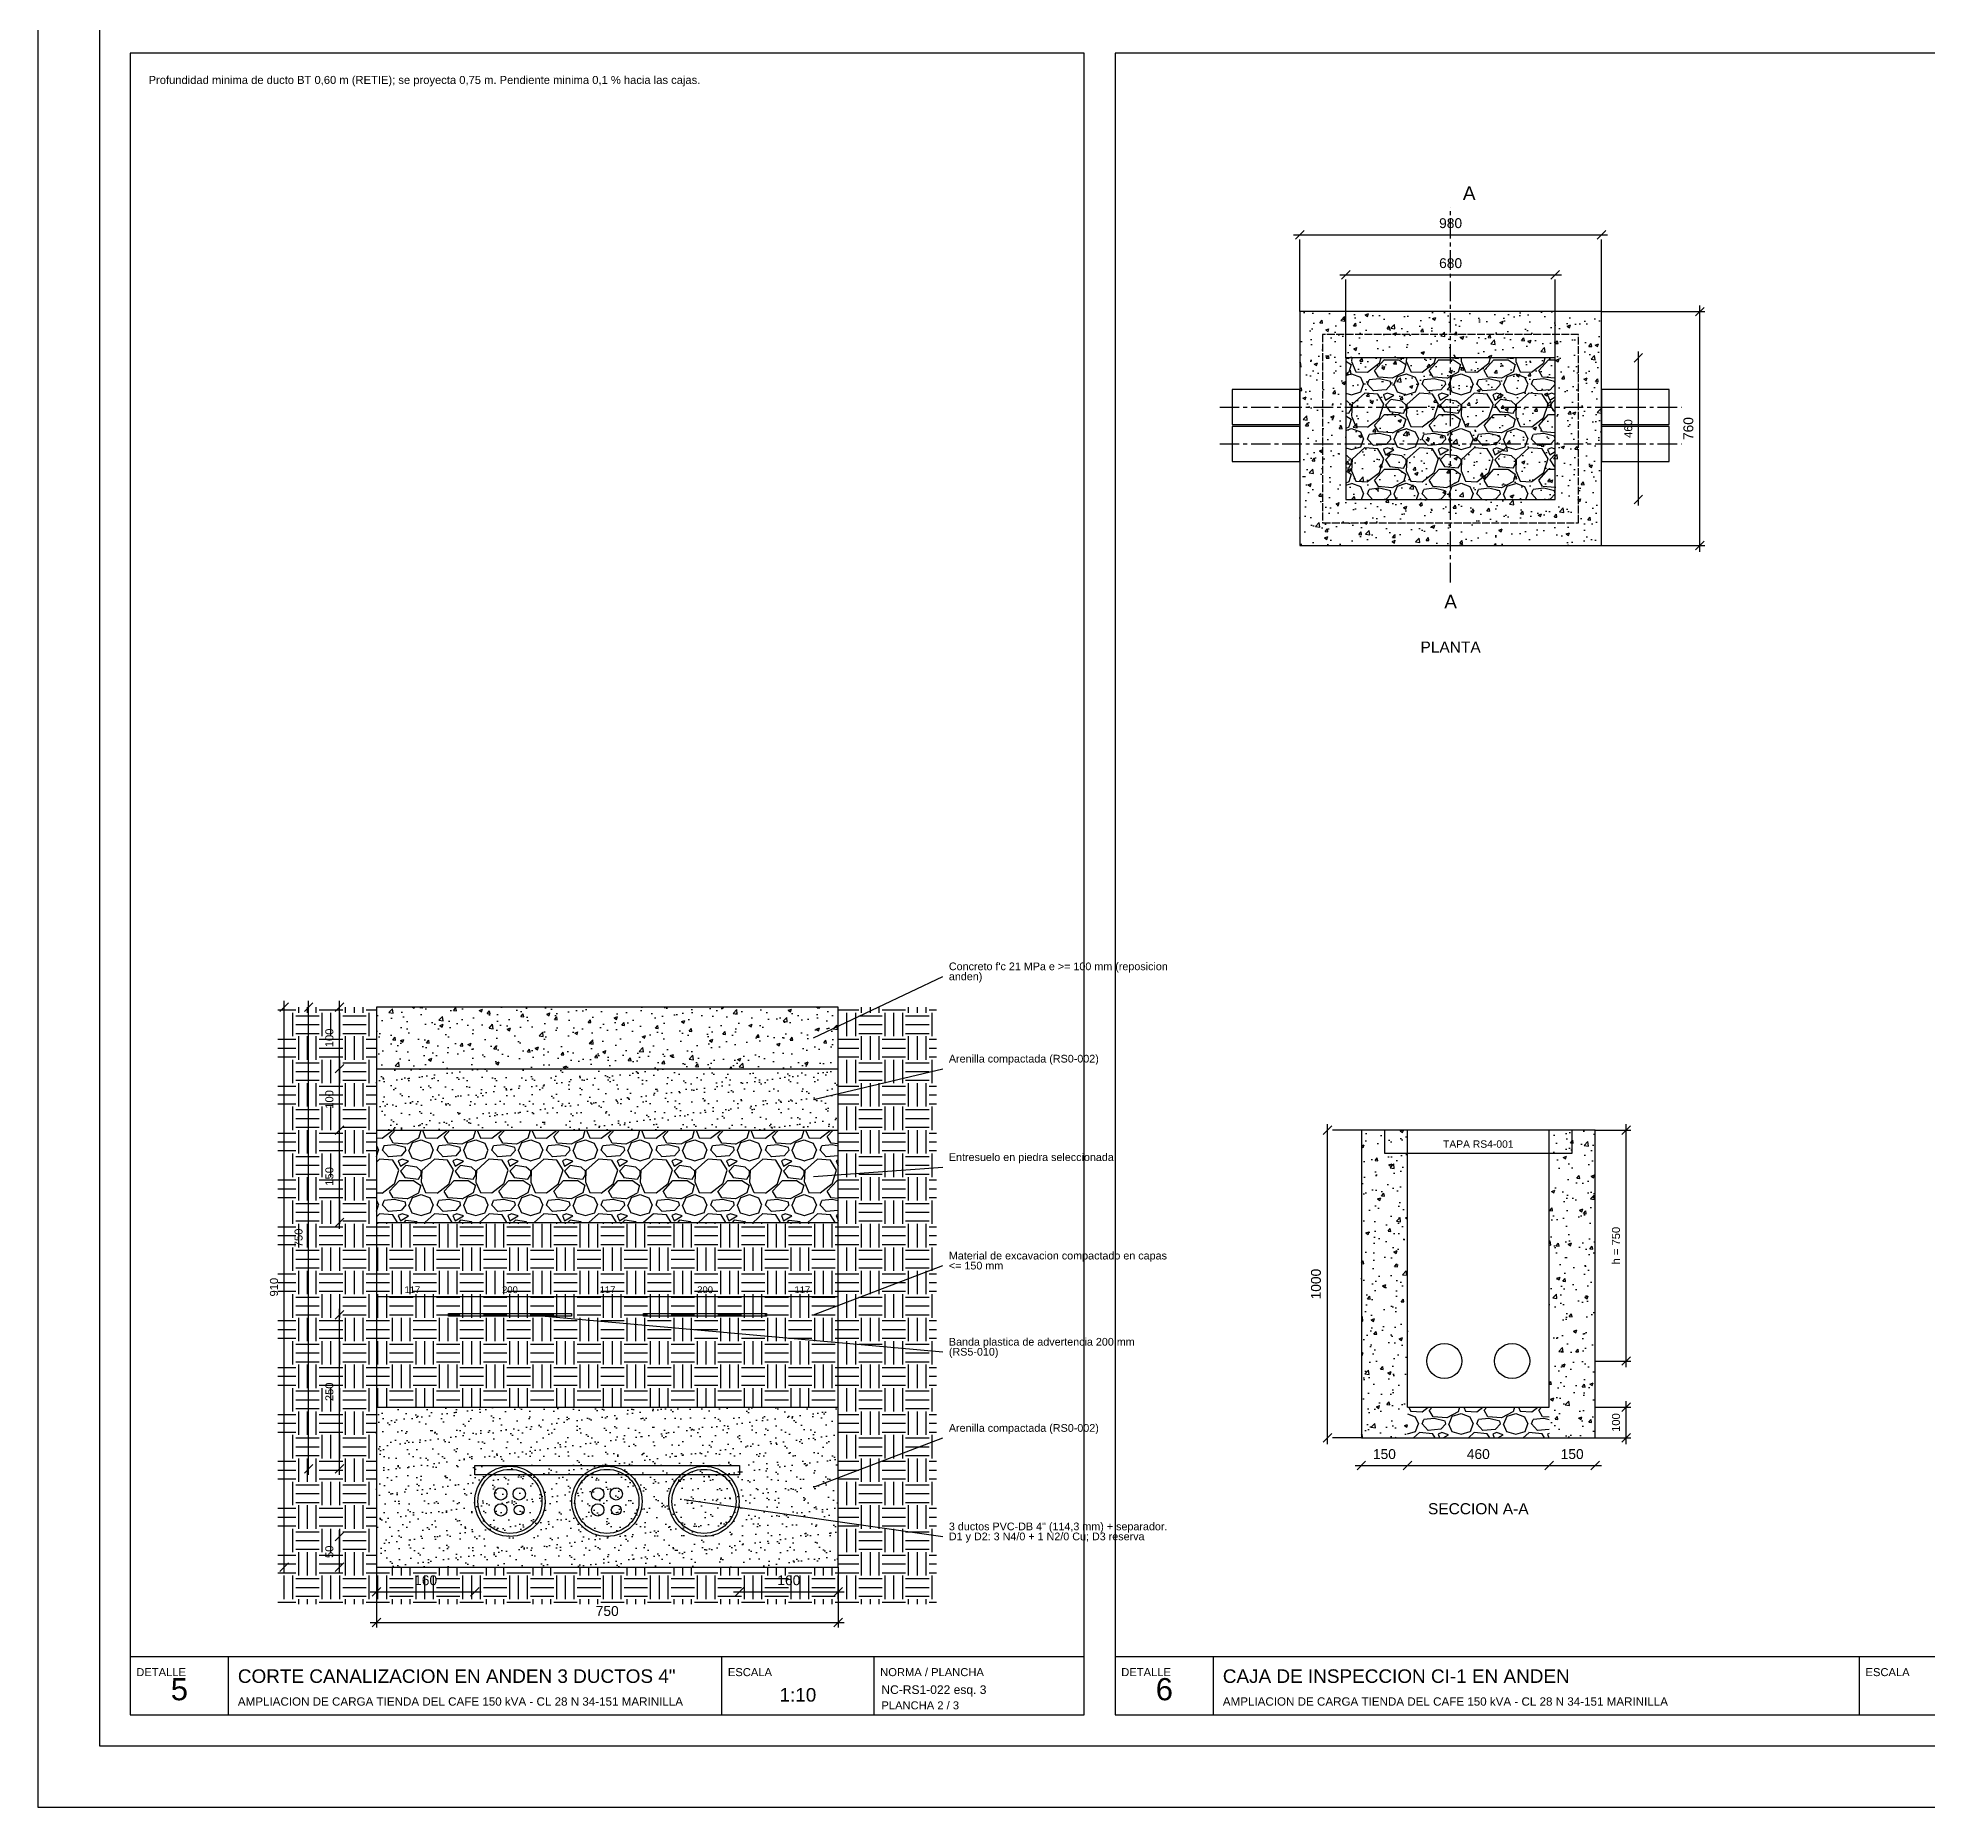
# Paper-space layout 'PLANCHA 2' of a CAD drawing. Header units: metres, sheet in millimetres. Extents: x 0 to 841, y 0 to 594.
# Drawn here: x 0 to 306.9, y 0 to 287.5 of the extents above; entities that cross this region are included whole.
import ezdxf
from ezdxf.enums import TextEntityAlignment as Align

# ---------------------------------------------------------------- set-up
doc = ezdxf.new("R2010")
doc.units = ezdxf.units.M
doc.linetypes.add('CENTER', pattern=[5.08, 3.175, -0.635, 0.635, -0.635])
doc.linetypes.add('DASHED', pattern=[1.524, 1.27, -0.254])
for name, color, linetype in [('COTAS', 7, 'CONTINUOUS'), ('DET_CONTORNO', 7, 'CONTINUOUS'), ('DET_FINO', 7, 'CONTINUOUS'), ('DET_HATCH', 8, 'CONTINUOUS'), ('DET_OCULTO', 8, 'DASHED'), ('EJES', 8, 'CENTER'), ('MARCO', 7, 'CONTINUOUS'), ('RETIRO', 1, 'CONTINUOUS'), ('TEXTO', 7, 'CONTINUOUS'), ('TITULOS', 5, 'CONTINUOUS')]:
    doc.layers.add(name, color=color, linetype=linetype)
doc.styles.add('ARIAL', font='arial.ttf')

psp = doc.layouts.new('PLANCHA 2')

# ---------------------------------------------------------------- hatches: boundary and pattern name
at = {"layer": 'DET_HATCH'}
h = psp.add_hatch(dxfattribs=at)
h.set_pattern_fill('AR-CONC', scale=0.03)
h.paths.add_polyline_path([(205, 205), (254, 205), (254, 243), (205, 243)])
h = psp.add_hatch(dxfattribs=at)
h.set_pattern_fill('GRAVEL', scale=0.35)
h.paths.add_polyline_path([(212.5, 212.5), (246.5, 212.5), (246.5, 235.5), (212.5, 235.5)])
h = psp.add_hatch(dxfattribs=at)
h.set_pattern_fill('EARTH', scale=0.6)
h.paths.add_polyline_path([(39, 130), (55, 130), (55, 33), (39, 33)])
h = psp.add_hatch(dxfattribs=at)
h.set_pattern_fill('AR-CONC', scale=0.03)
h.paths.add_polyline_path([(55, 130), (130, 130), (130, 120), (55, 120)])
h = psp.add_hatch(dxfattribs=at)
h.set_pattern_fill('EARTH', scale=0.6)
h.paths.add_polyline_path([(130, 130), (146, 130), (146, 33), (130, 33)])
h = psp.add_hatch(dxfattribs=at)
h.set_pattern_fill('AR-SAND', scale=0.06)
h.paths.add_polyline_path([(55, 120), (130, 120), (130, 110), (55, 110)])
h = psp.add_hatch(dxfattribs=at)
h.set_pattern_fill('GRAVEL', scale=0.35)
h.paths.add_polyline_path([(55, 110), (130, 110), (130, 95), (55, 95)])
h = psp.add_hatch(dxfattribs=at)
h.set_pattern_fill('AR-CONC', scale=0.03)
h.paths.add_polyline_path([(215, 60), (222.5, 60), (222.5, 110), (215, 110)])
h = psp.add_hatch(dxfattribs=at)
h.set_pattern_fill('AR-CONC', scale=0.03)
h.paths.add_polyline_path([(245.5, 60), (253, 60), (253, 110), (245.5, 110)])
h = psp.add_hatch(dxfattribs=at)
h.set_pattern_fill('EARTH', scale=0.6)
h.paths.add_polyline_path([(55, 95), (130, 95), (130, 65), (55, 65)])
h = psp.add_hatch(dxfattribs=at)
h.set_pattern_fill('AR-SAND', scale=0.06)
h.paths.add_polyline_path([(55, 65), (130, 65), (130, 39), (55, 39)])
h = psp.add_hatch(dxfattribs=at)
h.set_pattern_fill('GRAVEL', scale=0.35)
h.paths.add_polyline_path([(222.5, 60), (245.5, 60), (245.5, 65), (222.5, 65)])
h = psp.add_hatch(dxfattribs=at)
h.set_pattern_fill('EARTH', scale=0.6)
h.paths.add_polyline_path([(39, 39), (146, 39), (146, 33), (39, 33)])

# ---------------------------------------------------------------- linework, layer by layer
at = {"layer": 'COTAS'}
for p, q in [((204, 255.5), (255, 255.5)), ((204.3, 254.8), (205.7, 256.2)), ((253.3, 254.8), (254.7, 256.2)), ((205, 243), (205, 254.7)), ((254, 243), (254, 254.7)), ((211.5, 249), (247.5, 249)), ((211.8, 248.3), (213.2, 249.7)), ((245.8, 248.3), (247.2, 249.7)), ((212.5, 235.5), (212.5, 248.2)), ((246.5, 235.5), (246.5, 248.2)), ((254, 243), (270.8, 243)), ((269.3, 242.3), (270.7, 243.7)), ((270, 204), (270, 244)), ((260, 211.5), (260, 236.5)), ((259.3, 234.8), (260.7, 236.2)), ((259.3, 211.8), (260.7, 213.2)), ((269.3, 204.3), (270.7, 205.7)), ((254, 205), (270.8, 205)), ((126, 125), (147, 135)), ((39.3, 129.3), (40.7, 130.7)), ((40, 38), (40, 131)), ((43.3, 129.3), (44.7, 130.7)), ((44, 54), (44, 131)), ((48.3, 129.3), (49.7, 130.7)), ((49, 119), (49, 131)), ((48.3, 119.3), (49.7, 120.7)), ((48.3, 119.3), (49.7, 120.7)), ((49, 109), (49, 121)), ((126, 115), (147, 120)), ((48.3, 109.3), (49.7, 110.7)), ((48.3, 109.3), (49.7, 110.7)), ((49, 94), (49, 111)), ((208.8, 109.3), (210.2, 110.7)), ((209.5, 59), (209.5, 111)), ((257.3, 109.3), (258.7, 110.7)), ((258, 71.5), (258, 111)), ((215, 110), (210.3, 110)), ((253, 110), (258.8, 110)), ((126, 102.5), (147, 104)), ((48.3, 94.3), (49.7, 95.7)), ((126, 80), (147, 88)), ((55, 83), (66.7, 83)), ((66.7, 83), (86.7, 83)), ((86.7, 83), (98.4, 83)), ((98.4, 83), (118.4, 83)), ((118.4, 83), (130, 83)), ((48.3, 79.3), (49.7, 80.7)), ((49, 54), (49, 81)), ((80, 80), (147, 74)), ((253, 72.5), (258.8, 72.5)), ((257.3, 71.8), (258.7, 73.2)), ((253, 65), (258.8, 65)), ((257.3, 64.3), (258.7, 65.7)), ((258, 59), (258, 66)), ((126, 52), (147, 60)), ((208.8, 59.3), (210.2, 60.7)), ((215, 60), (210.3, 60)), ((253, 60), (258.8, 60)), ((257.3, 59.3), (258.7, 60.7)), ((43.3, 54.3), (44.7, 55.7)), ((48.3, 54.3), (49.7, 55.7)), ((214, 55.5), (223.5, 55.5)), ((214.3, 54.8), (215.7, 56.2)), ((221.5, 55.5), (246.5, 55.5)), ((221.8, 54.8), (223.2, 56.2)), ((221.8, 54.8), (223.2, 56.2)), ((244.5, 55.5), (254, 55.5)), ((244.8, 54.8), (246.2, 56.2)), ((244.8, 54.8), (246.2, 56.2)), ((252.3, 54.8), (253.7, 56.2)), ((105, 50), (147, 44)), ((48.3, 43.3), (49.7, 44.7)), ((49, 38), (49, 45)), ((39.3, 38.3), (40.7, 39.7)), ((48.3, 38.3), (49.7, 39.7)), ((55, 39), (55, 29.2)), ((130, 39), (130, 29.2)), ((54, 35), (72, 35)), ((54.3, 34.3), (55.7, 35.7)), ((70.3, 34.3), (71.7, 35.7)), ((113, 35), (131, 35)), ((113.3, 34.3), (114.7, 35.7)), ((129.3, 34.3), (130.7, 35.7)), ((54.3, 29.3), (55.7, 30.7)), ((129.3, 29.3), (130.7, 30.7)), ((54, 30), (131, 30))]:
    psp.add_line(p, q, dxfattribs=at)
at = {"layer": 'DET_CONTORNO'}
for points in [[(205, 205), (254, 205), (254, 243), (205, 243)], [(194, 224.65), (205, 224.65), (205, 230.35), (194, 230.35)], [(254, 224.65), (265, 224.65), (265, 230.35), (254, 230.35)], [(194, 218.65), (205, 218.65), (205, 224.35), (194, 224.35)], [(254, 218.65), (265, 218.65), (265, 224.35), (254, 224.35)], [(55, 39), (130, 39), (130, 130), (55, 130)], [(215, 60), (253, 60), (253, 110), (215, 110)], [(218.75, 106.25), (249.25, 106.25), (249.25, 110), (218.75, 110)], [(71, 55.5), (114, 55.5), (114, 54), (71, 54)]]:
    psp.add_lwpolyline(points, close=True, dxfattribs=at)
for centre, radius in [((228.5, 72.5), 2.85), ((239.5, 72.5), 2.85), ((76.7, 49.7), 5.715), ((92.46, 49.7), 5.715), ((108.22, 49.7), 5.715)]:
    psp.add_circle(centre, radius, dxfattribs=at)
at = {"layer": 'DET_FINO'}
for p, q in [((55, 120), (130, 120)), ((55, 110), (130, 110)), ((222.5, 65), (222.5, 110)), ((245.5, 65), (245.5, 110)), ((55, 95), (130, 95)), ((55, 65), (130, 65)), ((222.5, 65), (245.5, 65)), ((55, 39), (130, 39))]:
    psp.add_line(p, q, dxfattribs=at)
psp.add_lwpolyline([(212.5, 212.5), (246.5, 212.5), (246.5, 235.5), (212.5, 235.5)], close=True, dxfattribs=at)
for centre, radius in [((76.7, 49.7), 5.2), ((92.46, 49.7), 5.2), ((108.22, 49.7), 5.2), ((75.2, 50.9), 1), ((75.2, 48.3), 1), ((78.2, 50.9), 1), ((90.96, 50.9), 1), ((90.96, 48.3), 1), ((93.96, 50.9), 1), ((78.2, 48.3), 0.8), ((93.96, 48.3), 0.8)]:
    psp.add_circle(centre, radius, dxfattribs=at)
at = {"layer": 'DET_OCULTO'}
psp.add_lwpolyline([(208.7, 208.7), (250.3, 208.7), (250.3, 239.3), (208.7, 239.3)], close=True, dxfattribs=at)
at = {"layer": 'EJES'}
for p, q in [((229.5, 199), (229.5, 260)), ((192, 227.5), (267, 227.5)), ((192, 221.5), (267, 221.5))]:
    psp.add_line(p, q, dxfattribs=at)
at = {"layer": 'MARCO'}
for p, q in [((15, 24.5), (170, 24.5)), ((31, 15), (31, 24.5)), ((111.1, 15), (111.1, 24.5)), ((135.838, 15), (135.838, 24.5)), ((175, 24.5), (370, 24.5)), ((191, 15), (191, 24.5)), ((295.9, 15), (295.9, 24.5))]:
    psp.add_line(p, q, dxfattribs=at)
for points in [[(0, 0), (841, 0), (841, 594), (0, 594)], [(10, 10), (831, 10), (831, 584), (10, 584)], [(15, 15), (170, 15), (170, 285), (15, 285)], [(175, 15), (370, 15), (370, 285), (175, 285)]]:
    psp.add_lwpolyline(points, close=True, dxfattribs=at)
at = {"layer": 'RETIRO'}
for points in [[(66.7, 80.2), (86.7, 80.2), (86.7, 79.8), (66.7, 79.8)], [(98.4, 80.2), (118.4, 80.2), (118.4, 79.8), (98.4, 79.8)]]:
    psp.add_lwpolyline(points, close=True, dxfattribs=at)

# ---------------------------------------------------------------- texts
at = {"layer": 'COTAS', "style": 'ARIAL'}
for s, height, p in [('980', 1.6, (229.5, 256.1)), ('680', 1.6, (229.5, 249.6)), ('117', 1.1, (60.85, 83.2)), ('200', 1.1, (76.7, 83.2)), ('117', 1.1, (92.55, 83.2)), ('200', 1.1, (108.4, 83.2)), ('117', 1.1, (124.2, 83.2)), ('150', 1.6, (218.75, 56.1)), ('460', 1.6, (234, 56.1)), ('150', 1.6, (249.25, 56.1)), ('160', 1.6, (63, 35.6)), ('160', 1.6, (122, 35.6)), ('750', 1.6, (92.5, 30.6))]:
    psp.add_text(s, height=height, dxfattribs=at).set_placement(p, align=Align.BOTTOM_CENTER)
for s, height, p in [('460', 1.3, (259.4, 224)), ('760', 1.6, (269.4, 224)), ('100', 1.3, (48.4, 125)), ('100', 1.3, (48.4, 115)), ('150', 1.3, (48.4, 102.5)), ('750', 1.3, (43.4, 92.5)), ('h = 750', 1.3, (257.4, 91.25)), ('910', 1.3, (39.4, 84.5)), ('1000', 1.6, (208.9, 85)), ('250', 1.3, (48.4, 67.5)), ('100', 1.3, (257.4, 62.5)), ('50', 1.3, (48.4, 41.5))]:
    psp.add_text(s, height=height, rotation=90, dxfattribs=at).set_placement(p, align=Align.BOTTOM_CENTER)
at = {"layer": 'TEXTO', "style": 'ARIAL'}
for s, height, p in [('Profundidad minima de ducto BT 0,60 m (RETIE); se proyecta 0,75 m. Pendiente minima 0,1 % hacia las cajas.', 1.3, (18, 280)), ('anden)', 1.25, (148, 134.375)), ("Concreto f'c 21 MPa e >= 100 mm (reposicion", 1.25, (148, 136)), ('Arenilla compactada (RS0-002)', 1.25, (148, 121)), ('Entresuelo en piedra seleccionada', 1.25, (148, 105)), ('Material de excavacion compactado en capas', 1.25, (148, 89)), ('<= 150 mm', 1.25, (148, 87.375)), ('(RS5-010)', 1.25, (148, 73.375)), ('Banda plastica de advertencia 200 mm', 1.25, (148, 75)), ('Arenilla compactada (RS0-002)', 1.25, (148, 61)), ('3 ductos PVC-DB 4" (114,3 mm) + separador.', 1.25, (148, 45)), ('D1 y D2: 3 N4/0 + 1 N2/0 Cu; D3 reserva', 1.25, (148, 43.375)), ('NC-RS1-022 esq. 3', 1.4, (137.038, 18.4)), ('AMPLIACION DE CARGA TIENDA DEL CAFE 150 kVA - CL 28 N 34-151 MARINILLA', 1.35, (32.5, 16.5)), ('PLANCHA 2 / 3', 1.3, (137.038, 15.9)), ('AMPLIACION DE CARGA TIENDA DEL CAFE 150 kVA - CL 28 N 34-151 MARINILLA', 1.35, (192.5, 16.5))]:
    psp.add_text(s, height=height, dxfattribs=at).set_placement(p)
psp.add_text('TAPA RS4-001', height=1.2, dxfattribs=at).set_placement((234, 107.75), align=Align.MIDDLE_CENTER)
psp.add_text('1:10', height=2.2, dxfattribs=at).set_placement((123.469, 16.5), align=Align.BOTTOM_CENTER)
at = {"layer": 'TITULOS', "style": 'ARIAL'}
psp.add_text('A', height=2.2, dxfattribs=at).set_placement((231.5, 260.5), align=Align.BOTTOM_LEFT)
psp.add_text('A', height=2.2, dxfattribs=at).set_placement((229.5, 197), align=Align.TOP_CENTER)
for s, p in [('PLANTA', (229.5, 188.5)), ('SECCION A-A', (234, 48.5))]:
    psp.add_text(s, height=1.8, dxfattribs=at).set_placement(p, align=Align.MIDDLE_CENTER)
for s, height, p in [('DETALLE', 1.3, (16, 21.3)), ('CORTE CANALIZACION EN ANDEN 3 DUCTOS 4"', 2.2, (32.5, 20.2)), ('ESCALA', 1.3, (112.1, 21.3)), ('NORMA / PLANCHA', 1.3, (136.838, 21.3)), ('DETALLE', 1.3, (176, 21.3)), ('CAJA DE INSPECCION CI-1 EN ANDEN', 2.2, (192.5, 20.2)), ('ESCALA', 1.3, (296.9, 21.3))]:
    psp.add_text(s, height=height, dxfattribs=at).set_placement(p)
for s, p in [('5', (23, 16.3)), ('6', (183, 16.3))]:
    psp.add_text(s, height=3.6, dxfattribs=at).set_placement(p, align=Align.BOTTOM_CENTER)

doc.saveas('drawing.dxf')
